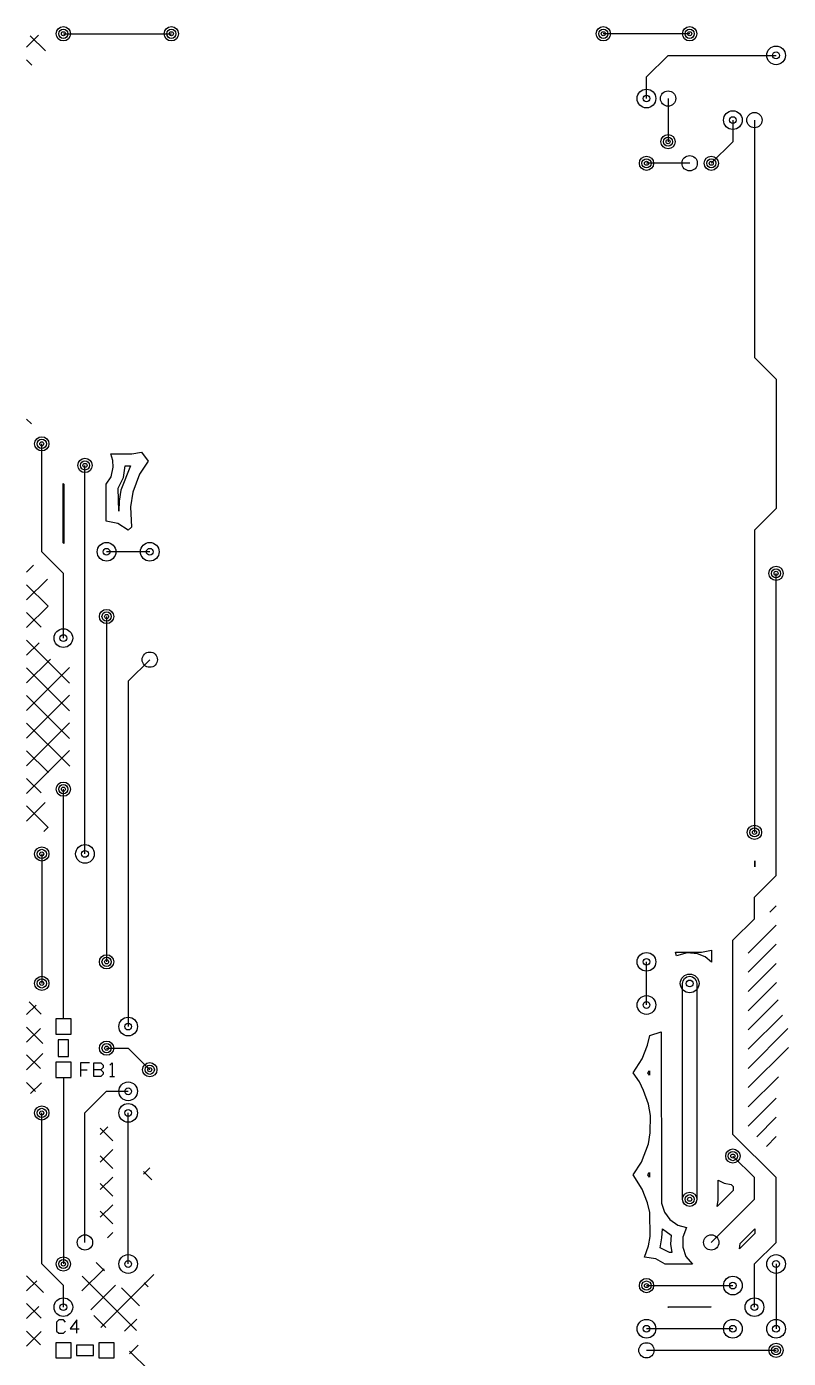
# Model space of a CAD drawing. Extents: x 7 to 52, y 9 to 364.
# Drawn here: x 6.7 to 51.5, y 285.3 to 363.6 of the extents above; entities that cross this region are included whole.
import ezdxf

# ---------------------------------------------------------------- set-up
doc = ezdxf.new("R2010")
doc.units = 0
doc.layers.add('SCORE', color=5, linetype='CONTINUOUS')

msp = doc.modelspace()

# ---------------------------------------------------------------- linework, layer by layer
at = {"layer": 'SCORE'}
for p, q in [((6.73, 362.4333), (7.4329, 363.1362)), ((6.9461, 363.1022), (7.8317, 362.2167)), ((8.89, 363.22), (15.24, 363.22)), ((45.72, 363.22), (40.64, 363.22)), ((6.73, 361.692), (7.0419, 361.3801)), ((43.18, 360.68), (44.45, 361.95)), ((44.45, 361.95), (50.8, 361.95)), ((43.18, 359.41), (43.18, 360.68)), ((44.45, 359.41), (44.45, 356.87)), ((48.26, 358.14), (48.26, 356.87)), ((49.53, 358.14), (49.53, 344.17)), ((48.26, 356.87), (46.99, 355.6)), ((45.72, 355.6), (43.18, 355.6)), ((49.53, 344.17), (50.8, 342.9)), ((50.8, 342.9), (50.8, 335.28)), ((6.73, 340.5495), (7.0162, 340.2633)), ((7.62, 332.74), (7.62, 339.09)), ((12.9097, 338.5063), (13.4869, 338.6033)), ((13.4869, 338.6033), (13.8706, 338.07)), ((10.16, 314.96), (10.16, 337.82)), ((11.687, 338.495), (12.9097, 338.5063)), ((11.8025, 338.1192), (11.687, 338.495)), ((11.8265, 337.7175), (11.8025, 338.1192)), ((12.8328, 337.8017), (12.2752, 336.362)), ((12.4195, 337.1064), (12.5293, 337.795)), ((12.5293, 337.795), (12.8328, 337.8017)), ((13.8706, 338.07), (13.3665, 337.3117)), ((11.4102, 336.7133), (11.6919, 337.1562)), ((11.6919, 337.1562), (11.8265, 337.7175)), ((12.1103, 336.4745), (12.4195, 337.1064)), ((13.3665, 337.3117), (12.9672, 336.2398)), ((8.87, 336.7605), (8.91, 336.7132)), ((8.87, 333.2578), (8.87, 336.7605)), ((8.91, 336.7132), (8.91, 333.2178)), ((11.4112, 334.5393), (11.4102, 336.7133)), ((12.1428, 335.1356), (12.1103, 336.4745)), ((12.2752, 336.362), (12.1617, 335.7182)), ((12.9672, 336.2398), (12.8436, 335.3763)), ((12.1617, 335.7182), (12.1428, 335.1356)), ((12.8436, 335.3763), (12.9008, 334.1872)), ((50.8, 335.28), (49.53, 334.01)), ((12.0936, 334.4127), (11.4112, 334.5393)), ((12.7, 334.0146), (12.0936, 334.4127)), ((12.9008, 334.1872), (12.7, 334.0146)), ((49.53, 334.01), (49.53, 316.23)), ((8.91, 333.2178), (8.87, 333.2578)), ((8.89, 331.47), (7.62, 332.74)), ((13.97, 332.74), (11.43, 332.74)), ((6.73, 331.5328), (7.1422, 331.945)), ((6.73, 329.9064), (7.9554, 331.1318)), ((6.73, 330.7914), (7.99, 329.5314)), ((8.89, 327.66), (8.89, 331.47)), ((50.8, 313.69), (50.8, 331.47)), ((6.73, 328.2801), (7.99, 329.5401)), ((6.73, 329.1651), (7.5912, 328.3038)), ((11.43, 328.93), (11.43, 308.61)), ((6.73, 327.5387), (9.2587, 325.01)), ((6.73, 326.6537), (7.466, 327.3897)), ((6.73, 325.0274), (8.129, 326.4264)), ((13.97, 326.39), (12.7, 325.12)), ((6.73, 323.401), (9.2585, 325.9295)), ((6.73, 325.9124), (9.2591, 323.3833)), ((12.7, 325.12), (12.7, 304.8)), ((6.73, 321.7747), (9.2589, 324.3035)), ((6.73, 324.286), (9.2595, 321.7566)), ((6.73, 320.1483), (9.2592, 322.6776)), ((6.73, 322.6597), (9.2598, 320.1299)), ((6.73, 318.522), (9.2596, 321.0516)), ((6.73, 321.0333), (8.0101, 319.7533)), ((6.73, 319.407), (7.5892, 318.5478)), ((8.89, 307.34), (8.89, 318.77)), ((6.73, 316.8956), (7.8251, 317.9908)), ((6.73, 317.7807), (7.99, 316.5207)), ((7.7351, 316.2744), (7.99, 316.5293)), ((7.62, 314.96), (7.62, 307.34)), ((49.55, 314.2078), (49.545, 314.5607)), ((49.545, 314.5607), (49.55, 314.5607)), ((49.55, 314.5607), (49.55, 314.2078)), ((49.53, 312.42), (50.8, 313.69)), ((49.53, 311.15), (49.53, 312.42)), ((50.43, 311.5283), (50.81, 311.9083)), ((48.26, 309.88), (49.53, 311.15)), ((49.16, 309.1269), (50.81, 310.7769)), ((48.26, 298.45), (48.26, 309.88)), ((49.16, 307.9956), (50.81, 309.6456)), ((44.8885, 309.175), (46.4097, 309.1863)), ((44.9443, 308.9635), (44.8885, 309.175)), ((45.5705, 309.1333), (44.9443, 308.9635)), ((46.1834, 309.0789), (45.5705, 309.1333)), ((46.6219, 308.8972), (46.1834, 309.0789)), ((46.4097, 309.1863), (47.01, 309.2891)), ((47.01, 308.5946), (46.6219, 308.8972)), ((47.01, 309.2891), (47.01, 308.5946)), ((43.18, 306.07), (43.18, 308.61)), ((49.16, 306.8642), (50.81, 308.5142)), ((8.89, 305.25), (8.89, 307.34)), ((45.3, 307.34), (45.332, 307.5007)), ((45.3, 294.64), (45.3, 307.34)), ((45.332, 307.5007), (45.423, 307.637)), ((45.423, 307.637), (45.5593, 307.728)), ((45.5593, 307.728), (45.72, 307.76)), ((45.72, 307.76), (45.8807, 307.728)), ((45.8807, 307.728), (46.017, 307.637)), ((46.017, 307.637), (46.108, 307.5007)), ((46.108, 307.5007), (46.14, 307.34)), ((46.14, 307.34), (46.14, 294.64)), ((49.16, 305.7328), (50.8206, 307.3935)), ((6.73, 305.5112), (7.2829, 306.0642)), ((6.8756, 306.2506), (7.588, 305.5383)), ((49.16, 304.6015), (50.9307, 306.3722)), ((9.34, 305.25), (8.44, 305.25)), ((8.44, 305.25), (8.44, 304.35)), ((9.34, 304.35), (9.34, 305.25)), ((49.16, 303.4701), (51.1705, 305.4805)), ((6.73, 304.7699), (7.69, 303.8099)), ((6.73, 303.8849), (7.54, 304.6949)), ((8.44, 304.35), (9.34, 304.35)), ((43.2318, 303.7045), (43.3751, 304.2812)), ((43.3751, 304.2812), (44.05, 304.4948)), ((44.05, 304.4948), (44.0656, 294.4154)), ((49.16, 302.3387), (51.5008, 304.6795)), ((9.19, 304.03), (8.59, 304.03)), ((8.59, 304.03), (8.59, 303.03)), ((9.19, 303.03), (9.19, 304.03)), ((11.43, 303.53), (12.7, 303.53)), ((12.7, 303.53), (13.97, 302.26)), ((42.9328, 302.9111), (43.2318, 303.7045)), ((49.16, 301.2074), (51.523, 303.5703)), ((6.73, 302.2585), (7.69, 303.2185)), ((6.73, 303.1435), (7.54, 302.3335)), ((9.34, 302.71), (8.44, 302.71)), ((8.44, 302.71), (8.44, 301.81)), ((8.59, 303.03), (9.19, 303.03)), ((9.34, 301.81), (9.34, 302.71)), ((10.4233, 302.66), (9.89, 302.66)), ((9.89, 302.66), (9.89, 301.86)), ((10.69, 301.86), (10.69, 302.66)), ((10.69, 302.66), (11.09, 302.66)), ((11.09, 302.66), (11.2233, 302.5267)), ((11.2233, 302.5267), (11.2233, 302.3933)), ((11.6233, 302.5267), (11.7567, 302.66)), ((11.7567, 302.66), (11.7567, 301.86)), ((42.3894, 302.07), (42.9328, 302.9111)), ((8.44, 301.81), (9.34, 301.81)), ((8.89, 301.81), (8.89, 299.72)), ((9.89, 302.26), (10.29, 302.26)), ((11.09, 302.26), (10.69, 302.26)), ((11.09, 301.86), (10.69, 301.86)), ((11.2233, 302.3933), (11.09, 302.26)), ((11.09, 302.26), (11.2233, 302.1267)), ((11.2233, 301.9933), (11.09, 301.86)), ((11.2233, 302.1267), (11.2233, 301.9933)), ((11.6233, 301.86), (11.89, 301.86)), ((42.7677, 301.5461), (42.3894, 302.07)), ((43.2647, 302.07), (43.35, 302.2045)), ((43.35, 301.9355), (43.2647, 302.07)), ((43.35, 302.2045), (43.35, 301.9355)), ((49.16, 300.076), (50.9341, 301.8501)), ((6.73, 301.5172), (7.2582, 300.989)), ((6.9613, 300.8635), (7.5963, 301.4985)), ((10.16, 299.72), (11.43, 300.99)), ((11.43, 300.99), (12.7, 300.99)), ((43.0119, 301.0398), (42.7677, 301.5461)), ((43.2928, 300.2398), (43.0119, 301.0398)), ((43.4083, 299.5659), (43.2928, 300.2398)), ((49.16, 298.9446), (50.8106, 300.5952)), ((7.62, 290.83), (7.62, 299.72)), ((8.89, 299.72), (8.89, 290.83)), ((10.16, 292.1), (10.16, 299.72)), ((12.7, 290.83), (12.7, 299.72)), ((43.4063, 298.5437), (43.4083, 299.5659)), ((49.6648, 298.318), (50.81, 299.4632)), ((11.06, 298.4568), (11.5042, 298.901)), ((11.06, 298.8135), (11.8, 298.0735)), ((42.8935, 296.8283), (43.2928, 297.9002)), ((43.2928, 297.9002), (43.4063, 298.5437)), ((50.8, 295.91), (48.26, 298.45)), ((50.2305, 297.7523), (50.81, 298.3319)), ((11.06, 296.8305), (11.8, 297.5705)), ((11.06, 297.1872), (11.8, 296.4472)), ((49.53, 295.91), (48.26, 297.18)), ((13.6, 296.1178), (13.9784, 296.4962)), ((13.6, 296.2735), (14.0884, 295.7851)), ((42.3894, 296.07), (42.8935, 296.8283)), ((11.06, 295.2041), (11.8, 295.9441)), ((11.06, 295.5609), (11.8, 294.8209)), ((42.9328, 295.2289), (42.3894, 296.07)), ((43.2647, 296.07), (43.35, 296.2045)), ((43.35, 295.9355), (43.2647, 296.07)), ((43.35, 296.2045), (43.35, 295.9355)), ((47.3885, 294.5787), (47.39, 295.755)), ((47.39, 295.755), (47.7496, 295.5904)), ((47.7496, 295.5904), (48.1588, 295.5135)), ((48.1588, 295.5135), (48.28, 295.3922)), ((49.53, 294.64), (49.53, 295.91)), ((50.8, 292.1), (50.8, 295.91)), ((43.2318, 294.4355), (42.9328, 295.2289)), ((48.28, 295.1578), (47.3336, 294.2114)), ((48.28, 295.3922), (48.28, 295.1578)), ((11.06, 293.5778), (11.8, 294.3178)), ((11.06, 293.9345), (11.8, 293.1945)), ((43.3748, 293.8605), (43.2318, 294.4355)), ((44.0656, 294.4154), (44.2351, 293.8769)), ((44.2351, 293.8769), (44.5587, 293.4405)), ((45.332, 294.4793), (45.3, 294.64)), ((45.423, 294.343), (45.332, 294.4793)), ((45.5593, 294.252), (45.423, 294.343)), ((45.72, 294.22), (45.5593, 294.252)), ((45.8807, 294.252), (45.72, 294.22)), ((46.017, 294.343), (45.8807, 294.252)), ((46.108, 294.4793), (46.017, 294.343)), ((46.14, 294.64), (46.108, 294.4793)), ((46.99, 292.1), (49.53, 294.64)), ((47.3336, 294.2114), (47.3885, 294.5787)), ((43.3976, 292.4525), (43.3748, 293.8605)), ((44.5587, 293.4405), (45.0248, 293.122)), ((45.0248, 293.122), (45.5365, 292.9807)), ((11.4815, 292.3729), (11.8, 292.6914)), ((43.2928, 291.9002), (43.3976, 292.4525)), ((43.9872, 291.7878), (44.0916, 292.3611)), ((44.0916, 292.3611), (44.1172, 292.8948)), ((44.1172, 292.8948), (44.6305, 292.5359)), ((44.6305, 292.5359), (44.5923, 292.0043)), ((45.318, 292.4051), (45.3122, 291.8288)), ((45.5365, 292.9807), (45.318, 292.4051)), ((49.55, 292.6178), (48.6448, 291.7125)), ((48.6881, 292.0303), (49.55, 292.8922)), ((49.55, 292.8922), (49.55, 292.6178)), ((43.0587, 291.2251), (43.2928, 291.9002)), ((44.5259, 291.51), (43.9872, 291.7878)), ((44.5923, 292.0043), (44.6642, 291.51)), ((45.3122, 291.8288), (45.504, 291.2751)), ((48.6448, 291.7125), (48.6881, 292.0303)), ((49.53, 290.83), (50.8, 292.1)), ((8.89, 289.56), (7.62, 290.83)), ((10.8194, 290.9224), (11.3047, 290.4371)), ((43.723, 291.1388), (43.0587, 291.2251)), ((44.2868, 290.81), (43.723, 291.1388)), ((45.8836, 290.81), (44.2868, 290.81)), ((44.6642, 291.51), (44.5259, 291.51)), ((45.504, 291.2751), (45.8836, 290.81)), ((49.53, 288.29), (49.53, 290.83)), ((50.8, 290.83), (50.8, 287.02)), ((6.73, 290.1328), (7.7189, 289.1439)), ((9.9802, 289.2453), (11.2791, 290.5442)), ((9.9996, 290.1159), (13.1928, 286.9227)), ((11.0876, 287.1), (14.2043, 290.2167)), ((6.73, 289.2478), (7.3297, 289.8475)), ((8.89, 288.29), (8.89, 289.56)), ((10.5018, 288.1406), (11.9507, 289.5894)), ((12.3071, 289.4347), (13.3745, 288.3673)), ((13.6409, 289.7273), (13.8737, 289.4945)), ((43.18, 289.56), (48.26, 289.56)), ((6.73, 288.5064), (7.5922, 287.6442)), ((6.73, 287.6214), (7.441, 288.3325)), ((10.6869, 287.8023), (11.3891, 287.1)), ((44.4346, 288.31), (46.9655, 288.31)), ((44.4745, 288.27), (44.4346, 288.31)), ((46.9854, 288.29), (44.4745, 288.27)), ((46.9655, 288.31), (46.9854, 288.29)), ((6.73, 286.8801), (7.54, 286.0701)), ((6.73, 285.9951), (7.59, 286.8551)), ((8.6233, 287.55), (8.49, 287.4167)), ((8.49, 287.4167), (8.49, 286.8833)), ((8.49, 286.8833), (8.6233, 286.75)), ((8.89, 287.55), (8.6233, 287.55)), ((9.0233, 287.4167), (8.89, 287.55)), ((8.89, 286.75), (9.0233, 286.8833)), ((9.69, 287.55), (9.29, 287.0167)), ((9.29, 287.0167), (9.8233, 287.0167)), ((9.69, 286.75), (9.69, 287.55)), ((12.4821, 286.8681), (13.2046, 287.5906)), ((48.26, 287.02), (43.18, 287.02)), ((9.34, 286.2), (8.44, 286.2)), ((8.44, 286.2), (8.44, 285.3)), ((8.6233, 286.75), (8.89, 286.75)), ((9.34, 285.3), (9.34, 286.2)), ((10.66, 286.05), (9.66, 286.05)), ((9.66, 286.05), (9.66, 285.45)), ((10.66, 285.45), (10.66, 286.05)), ((11.88, 286.2), (10.98, 286.2)), ((10.98, 286.2), (10.98, 285.3)), ((11.88, 285.3), (11.88, 286.2)), ((12.78, 285.5397), (13.2896, 286.0493)), ((8.44, 285.3), (9.34, 285.3)), ((9.66, 285.45), (10.66, 285.45)), ((10.98, 285.3), (11.88, 285.3)), ((12.78, 285.7091), (13.9346, 284.5545)), ((43.18, 285.75), (50.8, 285.75))]:
    msp.add_line(p, q, dxfattribs=at)
for centre, radius in [((8.89, 363.22), 0.42), ((15.24, 363.22), 0.42), ((40.64, 363.22), 0.42), ((45.72, 363.22), 0.42), ((8.89, 363.22), 0.27), ((8.89, 363.22), 0.12), ((15.24, 363.22), 0.27), ((15.24, 363.22), 0.12), ((40.64, 363.22), 0.27), ((40.64, 363.22), 0.12), ((45.72, 363.22), 0.27), ((45.72, 363.22), 0.12), ((50.8, 361.95), 0.55), ((50.8, 361.95), 0.2), ((43.18, 359.41), 0.55), ((44.45, 359.41), 0.45), ((43.18, 359.41), 0.2), ((48.26, 358.14), 0.55), ((48.26, 358.14), 0.2), ((49.53, 358.14), 0.45), ((44.45, 356.87), 0.42), ((44.45, 356.87), 0.27), ((44.45, 356.87), 0.12), ((43.18, 355.6), 0.42), ((43.18, 355.6), 0.27), ((45.72, 355.6), 0.45), ((46.99, 355.6), 0.42), ((46.99, 355.6), 0.27), ((43.18, 355.6), 0.12), ((46.99, 355.6), 0.12), ((7.62, 339.09), 0.42), ((7.62, 339.09), 0.27), ((7.62, 339.09), 0.12), ((10.16, 337.82), 0.42), ((10.16, 337.82), 0.27), ((10.16, 337.82), 0.12), ((11.43, 332.74), 0.55), ((13.97, 332.74), 0.55), ((11.43, 332.74), 0.2), ((13.97, 332.74), 0.2), ((50.8, 331.47), 0.42), ((50.8, 331.47), 0.27), ((50.8, 331.47), 0.12), ((11.43, 328.93), 0.42), ((11.43, 328.93), 0.27), ((11.43, 328.93), 0.12), ((8.89, 327.66), 0.55), ((8.89, 327.66), 0.2), ((13.97, 326.39), 0.45), ((8.89, 318.77), 0.42), ((8.89, 318.77), 0.27), ((8.89, 318.77), 0.12), ((49.53, 316.23), 0.42), ((49.53, 316.23), 0.27), ((49.53, 316.23), 0.12), ((7.62, 314.96), 0.42), ((7.62, 314.96), 0.27), ((7.62, 314.96), 0.12), ((10.16, 314.96), 0.55), ((10.16, 314.96), 0.2), ((11.43, 308.61), 0.42), ((11.43, 308.61), 0.27), ((43.18, 308.61), 0.55), ((43.18, 308.61), 0.2), ((11.43, 308.61), 0.12), ((7.62, 307.34), 0.42), ((7.62, 307.34), 0.27), ((7.62, 307.34), 0.12), ((45.72, 307.34), 0.55), ((45.72, 307.34), 0.2), ((43.18, 306.07), 0.55), ((43.18, 306.07), 0.2), ((12.7, 304.8), 0.55), ((12.7, 304.8), 0.2), ((11.43, 303.53), 0.42), ((11.43, 303.53), 0.27), ((11.43, 303.53), 0.12), ((13.97, 302.26), 0.42), ((13.97, 302.26), 0.27), ((13.97, 302.26), 0.12), ((12.7, 300.99), 0.55), ((12.7, 300.99), 0.2), ((7.62, 299.72), 0.42), ((12.7, 299.72), 0.55), ((7.62, 299.72), 0.27), ((7.62, 299.72), 0.12), ((12.7, 299.72), 0.2), ((48.26, 297.18), 0.42), ((48.26, 297.18), 0.27), ((48.26, 297.18), 0.12), ((45.72, 294.64), 0.42), ((45.72, 294.64), 0.27), ((45.72, 294.64), 0.12), ((10.16, 292.1), 0.45), ((46.99, 292.1), 0.45), ((8.89, 290.83), 0.42), ((8.89, 290.83), 0.27), ((8.89, 290.83), 0.12), ((12.7, 290.83), 0.55), ((12.7, 290.83), 0.2), ((50.8, 290.83), 0.55), ((50.8, 290.83), 0.2), ((43.18, 289.56), 0.42), ((48.26, 289.56), 0.55), ((43.18, 289.56), 0.27), ((43.18, 289.56), 0.12), ((48.26, 289.56), 0.2), ((8.89, 288.29), 0.55), ((8.89, 288.29), 0.2), ((49.53, 288.29), 0.55), ((49.53, 288.29), 0.2), ((43.18, 287.02), 0.55), ((43.18, 287.02), 0.2), ((48.26, 287.02), 0.55), ((48.26, 287.02), 0.2), ((50.8, 287.02), 0.55), ((50.8, 287.02), 0.2), ((43.18, 285.75), 0.45), ((50.8, 285.75), 0.42), ((50.8, 285.75), 0.27), ((50.8, 285.75), 0.12)]:
    msp.add_circle(centre, radius, dxfattribs=at)

doc.saveas('drawing.dxf')
